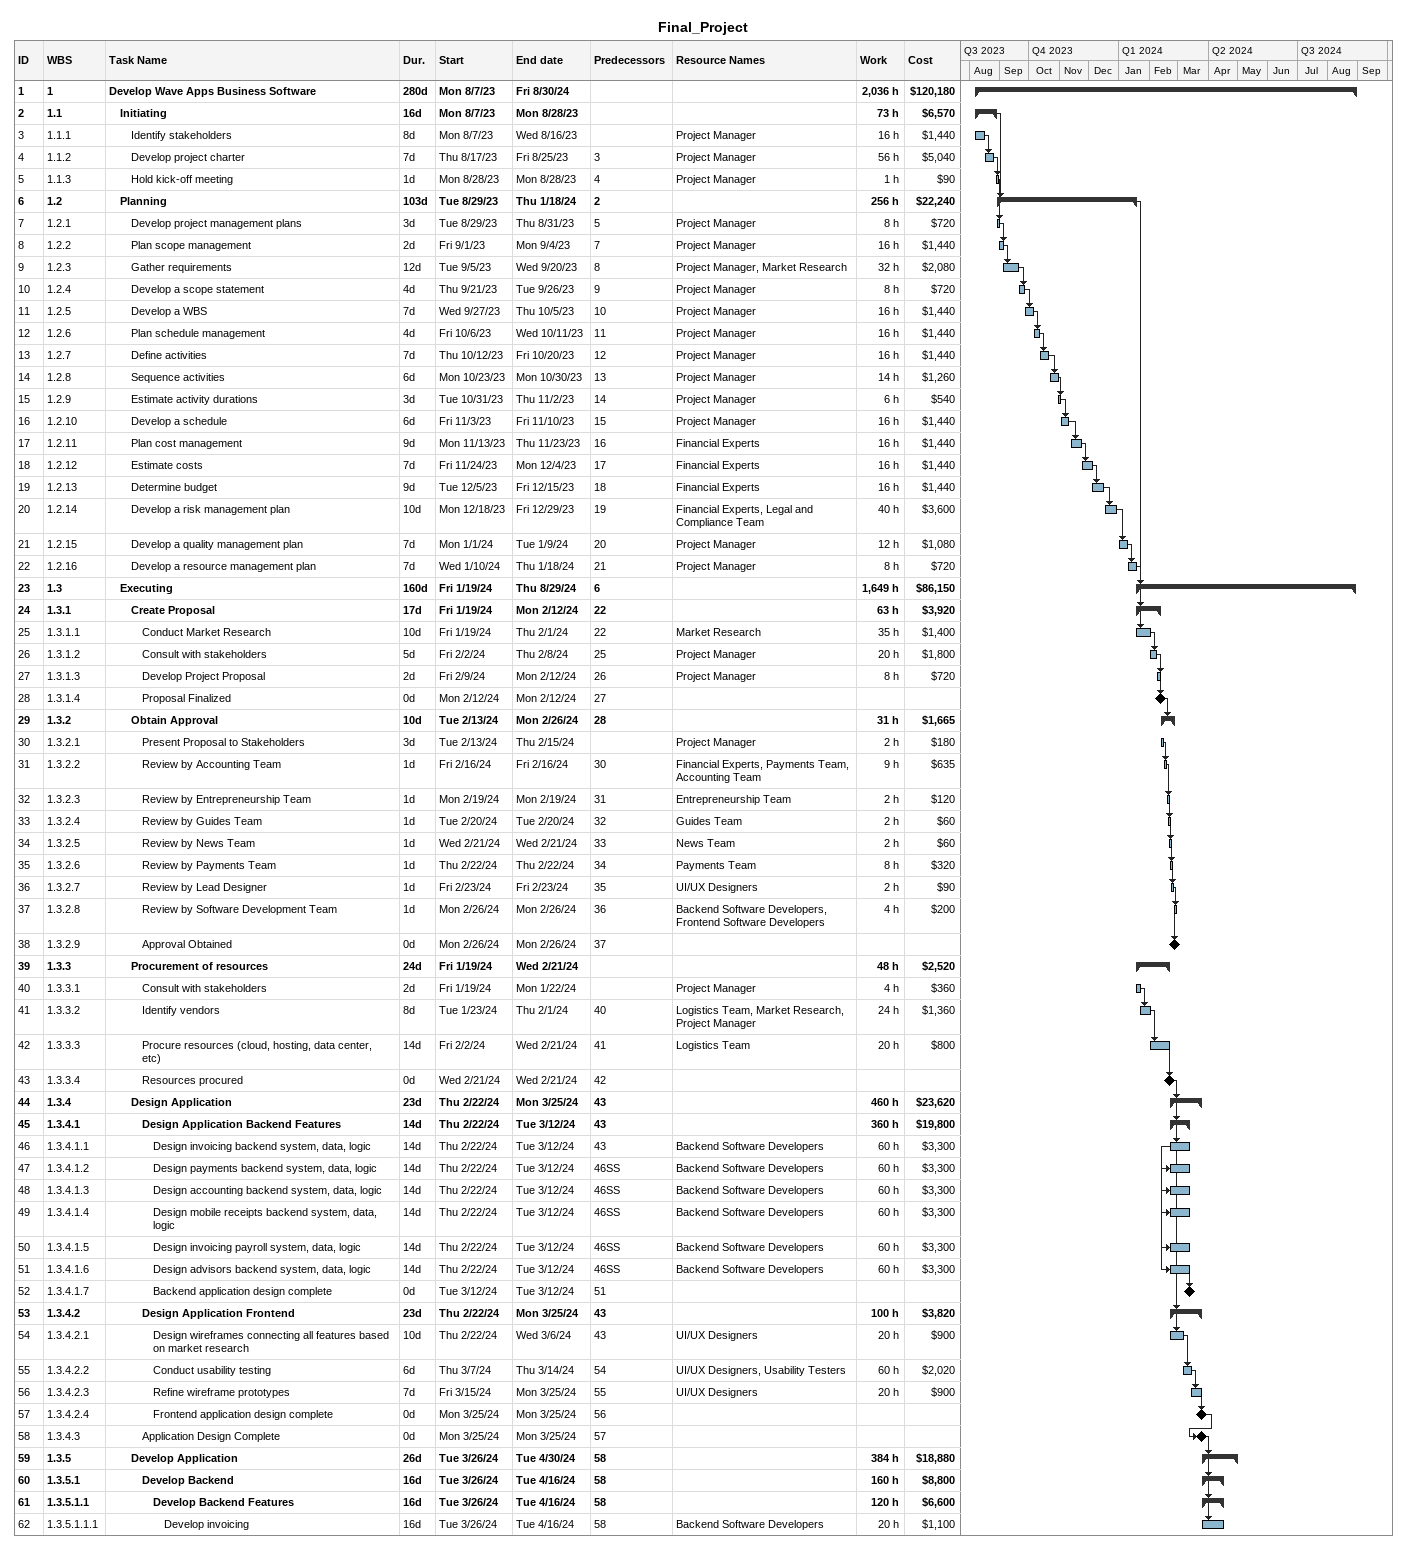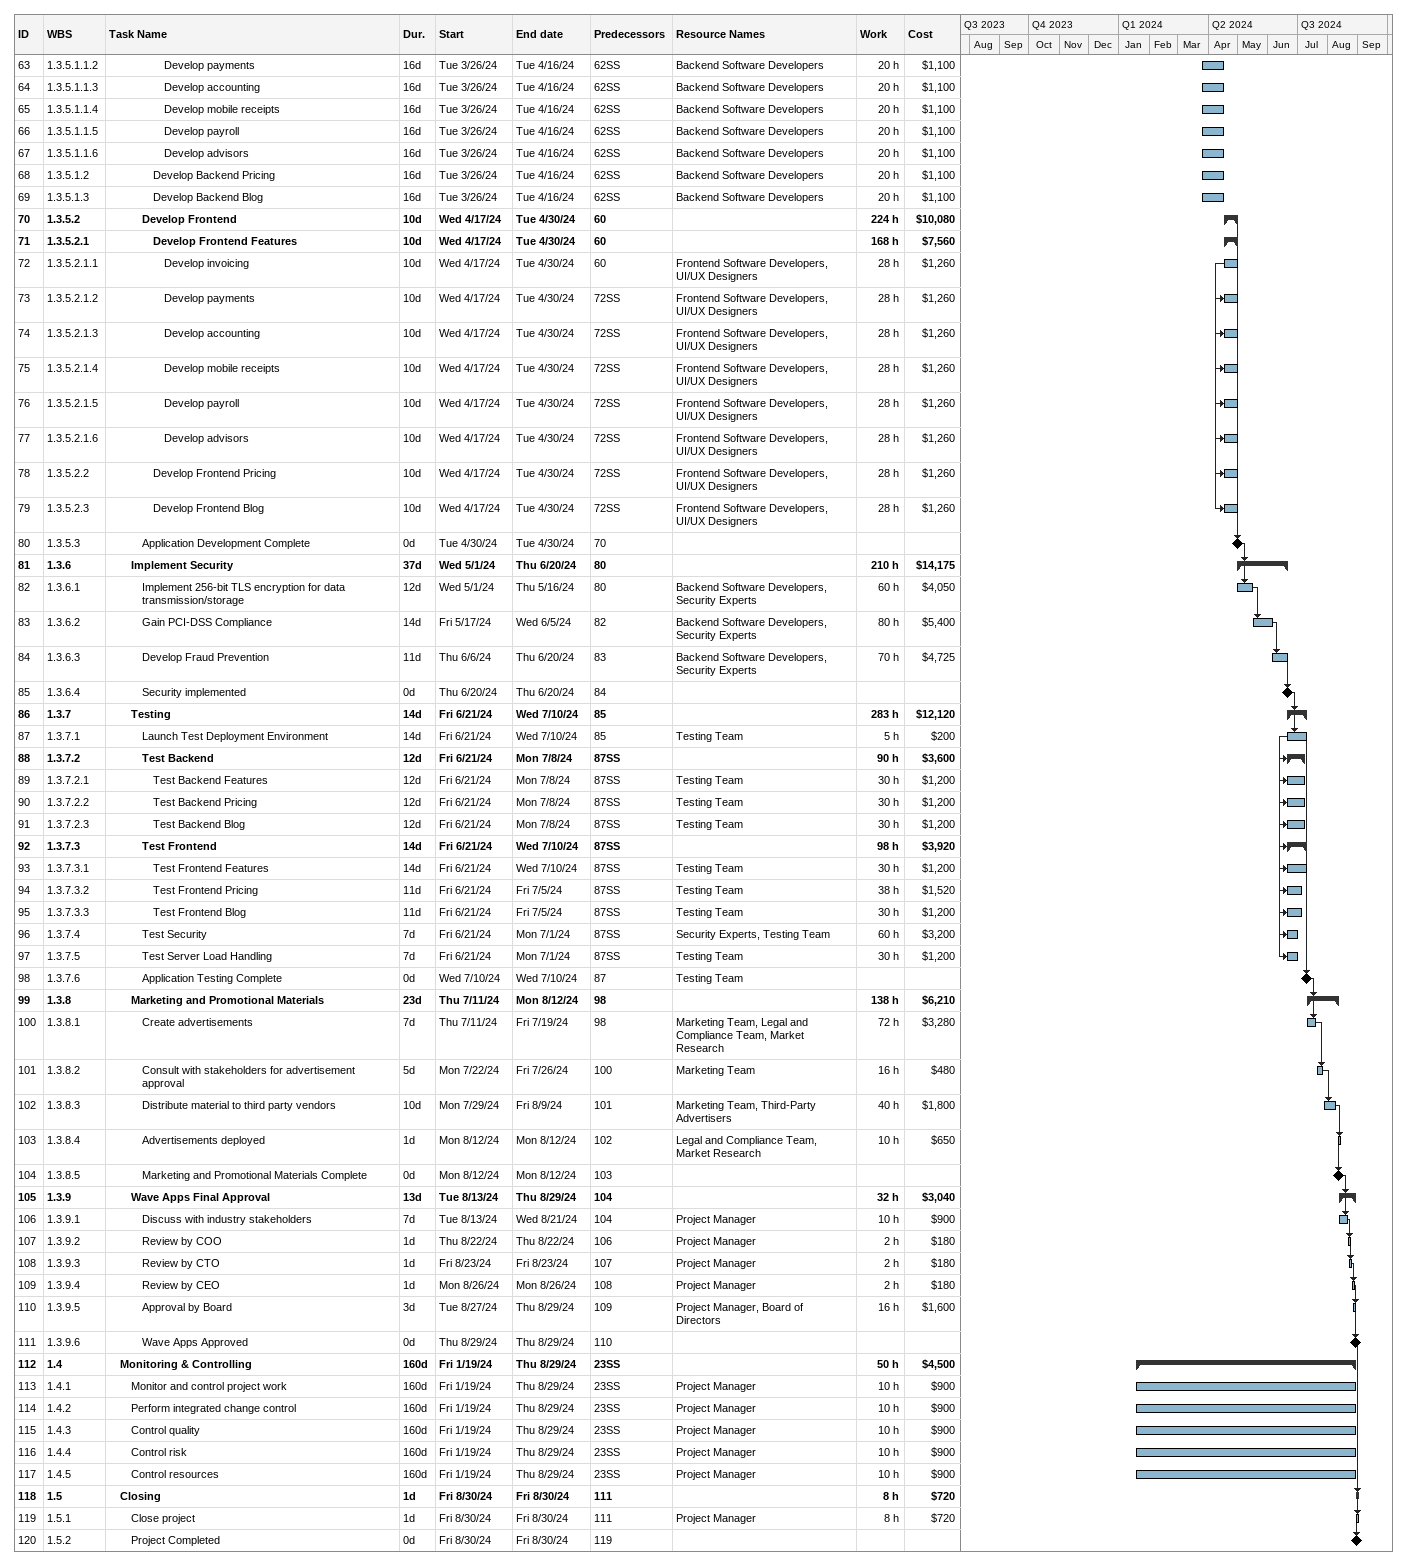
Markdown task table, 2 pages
Final_Project

| ID | WBS | Task | Duration | Start | Finish | Predecessors | Resources | Work (h) | Cost ($) |
|---|---|---|---|---|---|---|---|---|---|
| 1 | 1 | **Develop Wave Apps Business Software** | 280d | 2023-08-07 | 2024-08-30 |  |  | 2036 | 120180 |
| 2 | 1.1 | **Initiating** | 16d | 2023-08-07 | 2023-08-28 |  |  | 73 | 6570 |
| 3 | 1.1.1 | Identify stakeholders | 8d | 2023-08-07 | 2023-08-16 |  | Project Manager | 16 | 1440 |
| 4 | 1.1.2 | Develop project charter | 7d | 2023-08-17 | 2023-08-25 | 3 | Project Manager | 56 | 5040 |
| 5 | 1.1.3 | Hold kick-off meeting | 1d | 2023-08-28 | 2023-08-28 | 4 | Project Manager | 1 | 90 |
| 6 | 1.2 | **Planning** | 103d | 2023-08-29 | 2024-01-18 | 2 |  | 256 | 22240 |
| 7 | 1.2.1 | Develop project management plans | 3d | 2023-08-29 | 2023-08-31 | 5 | Project Manager | 8 | 720 |
| 8 | 1.2.2 | Plan scope management | 2d | 2023-09-01 | 2023-09-04 | 7 | Project Manager | 16 | 1440 |
| 9 | 1.2.3 | Gather requirements | 12d | 2023-09-05 | 2023-09-20 | 8 | Project Manager, Market Research | 32 | 2080 |
| 10 | 1.2.4 | Develop a scope statement | 4d | 2023-09-21 | 2023-09-26 | 9 | Project Manager | 8 | 720 |
| 11 | 1.2.5 | Develop a WBS | 7d | 2023-09-27 | 2023-10-05 | 10 | Project Manager | 16 | 1440 |
| 12 | 1.2.6 | Plan schedule management | 4d | 2023-10-06 | 2023-10-11 | 11 | Project Manager | 16 | 1440 |
| 13 | 1.2.7 | Define activities | 7d | 2023-10-12 | 2023-10-20 | 12 | Project Manager | 16 | 1440 |
| 14 | 1.2.8 | Sequence activities | 6d | 2023-10-23 | 2023-10-30 | 13 | Project Manager | 14 | 1260 |
| 15 | 1.2.9 | Estimate activity durations | 3d | 2023-10-31 | 2023-11-02 | 14 | Project Manager | 6 | 540 |
| 16 | 1.2.10 | Develop a schedule | 6d | 2023-11-03 | 2023-11-10 | 15 | Project Manager | 16 | 1440 |
| 17 | 1.2.11 | Plan cost management | 9d | 2023-11-13 | 2023-11-23 | 16 | Financial Experts | 16 | 1440 |
| 18 | 1.2.12 | Estimate costs | 7d | 2023-11-24 | 2023-12-04 | 17 | Financial Experts | 16 | 1440 |
| 19 | 1.2.13 | Determine budget | 9d | 2023-12-05 | 2023-12-15 | 18 | Financial Experts | 16 | 1440 |
| 20 | 1.2.14 | Develop a risk management plan | 10d | 2023-12-18 | 2023-12-29 | 19 | Financial Experts, Legal and Compliance Team | 40 | 3600 |
| 21 | 1.2.15 | Develop a quality management plan | 7d | 2024-01-01 | 2024-01-09 | 20 | Project Manager | 12 | 1080 |
| 22 | 1.2.16 | Develop a resource management plan | 7d | 2024-01-10 | 2024-01-18 | 21 | Project Manager | 8 | 720 |
| 23 | 1.3 | **Executing** | 160d | 2024-01-19 | 2024-08-29 | 6 |  | 1649 | 86150 |
| 24 | 1.3.1 | **Create Proposal** | 17d | 2024-01-19 | 2024-02-12 | 22 |  | 63 | 3920 |
| 25 | 1.3.1.1 | Conduct Market Research | 10d | 2024-01-19 | 2024-02-01 | 22 | Market Research | 35 | 1400 |
| 26 | 1.3.1.2 | Consult with stakeholders | 5d | 2024-02-02 | 2024-02-08 | 25 | Project Manager | 20 | 1800 |
| 27 | 1.3.1.3 | Develop Project Proposal | 2d | 2024-02-09 | 2024-02-12 | 26 | Project Manager | 8 | 720 |
| 28 | 1.3.1.4 | Proposal Finalized | 0d | 2024-02-12 | 2024-02-12 | 27 |  |  |  |
| 29 | 1.3.2 | **Obtain Approval** | 10d | 2024-02-13 | 2024-02-26 | 28 |  | 31 | 1665 |
| 30 | 1.3.2.1 | Present Proposal to Stakeholders | 3d | 2024-02-13 | 2024-02-15 |  | Project Manager | 2 | 180 |
| 31 | 1.3.2.2 | Review by Accounting Team | 1d | 2024-02-16 | 2024-02-16 | 30 | Financial Experts, Payments Team, Accounting Team | 9 | 635 |
| 32 | 1.3.2.3 | Review by Entrepreneurship Team | 1d | 2024-02-19 | 2024-02-19 | 31 | Entrepreneurship Team | 2 | 120 |
| 33 | 1.3.2.4 | Review by Guides Team | 1d | 2024-02-20 | 2024-02-20 | 32 | Guides Team | 2 | 60 |
| 34 | 1.3.2.5 | Review by News Team | 1d | 2024-02-21 | 2024-02-21 | 33 | News Team | 2 | 60 |
| 35 | 1.3.2.6 | Review by Payments Team | 1d | 2024-02-22 | 2024-02-22 | 34 | Payments Team | 8 | 320 |
| 36 | 1.3.2.7 | Review by Lead Designer | 1d | 2024-02-23 | 2024-02-23 | 35 | UI/UX Designers | 2 | 90 |
| 37 | 1.3.2.8 | Review by Software Development Team | 1d | 2024-02-26 | 2024-02-26 | 36 | Backend Software Developers, Frontend Software Developers | 4 | 200 |
| 38 | 1.3.2.9 | Approval Obtained | 0d | 2024-02-26 | 2024-02-26 | 37 |  |  |  |
| 39 | 1.3.3 | **Procurement of resources** | 24d | 2024-01-19 | 2024-02-21 |  |  | 48 | 2520 |
| 40 | 1.3.3.1 | Consult with stakeholders | 2d | 2024-01-19 | 2024-01-22 |  | Project Manager | 4 | 360 |
| 41 | 1.3.3.2 | Identify vendors | 8d | 2024-01-23 | 2024-02-01 | 40 | Logistics Team, Market Research, Project Manager | 24 | 1360 |
| 42 | 1.3.3.3 | Procure resources (cloud, hosting, data center, etc) | 14d | 2024-02-02 | 2024-02-21 | 41 | Logistics Team | 20 | 800 |
| 43 | 1.3.3.4 | Resources procured | 0d | 2024-02-21 | 2024-02-21 | 42 |  |  |  |
| 44 | 1.3.4 | **Design Application** | 23d | 2024-02-22 | 2024-03-25 | 43 |  | 460 | 23620 |
| 45 | 1.3.4.1 | **Design Application Backend Features** | 14d | 2024-02-22 | 2024-03-12 | 43 |  | 360 | 19800 |
| 46 | 1.3.4.1.1 | Design invoicing backend system, data, logic | 14d | 2024-02-22 | 2024-03-12 | 43 | Backend Software Developers | 60 | 3300 |
| 47 | 1.3.4.1.2 | Design payments backend system, data, logic | 14d | 2024-02-22 | 2024-03-12 | 46SS | Backend Software Developers | 60 | 3300 |
| 48 | 1.3.4.1.3 | Design accounting backend system, data, logic | 14d | 2024-02-22 | 2024-03-12 | 46SS | Backend Software Developers | 60 | 3300 |
| 49 | 1.3.4.1.4 | Design mobile receipts backend system, data, logic | 14d | 2024-02-22 | 2024-03-12 | 46SS | Backend Software Developers | 60 | 3300 |
| 50 | 1.3.4.1.5 | Design invoicing payroll system, data, logic | 14d | 2024-02-22 | 2024-03-12 | 46SS | Backend Software Developers | 60 | 3300 |
| 51 | 1.3.4.1.6 | Design advisors backend system, data, logic | 14d | 2024-02-22 | 2024-03-12 | 46SS | Backend Software Developers | 60 | 3300 |
| 52 | 1.3.4.1.7 | Backend application design complete | 0d | 2024-03-12 | 2024-03-12 | 51 |  |  |  |
| 53 | 1.3.4.2 | **Design Application Frontend** | 23d | 2024-02-22 | 2024-03-25 | 43 |  | 100 | 3820 |
| 54 | 1.3.4.2.1 | Design wireframes connecting all features based on market research | 10d | 2024-02-22 | 2024-03-06 | 43 | UI/UX Designers | 20 | 900 |
| 55 | 1.3.4.2.2 | Conduct usability testing | 6d | 2024-03-07 | 2024-03-14 | 54 | UI/UX Designers, Usability Testers | 60 | 2020 |
| 56 | 1.3.4.2.3 | Refine wireframe prototypes | 7d | 2024-03-15 | 2024-03-25 | 55 | UI/UX Designers | 20 | 900 |
| 57 | 1.3.4.2.4 | Frontend application design complete | 0d | 2024-03-25 | 2024-03-25 | 56 |  |  |  |
| 58 | 1.3.4.3 | Application Design Complete | 0d | 2024-03-25 | 2024-03-25 | 57 |  |  |  |
| 59 | 1.3.5 | **Develop Application** | 26d | 2024-03-26 | 2024-04-30 | 58 |  | 384 | 18880 |
| 60 | 1.3.5.1 | **Develop Backend** | 16d | 2024-03-26 | 2024-04-16 | 58 |  | 160 | 8800 |
| 61 | 1.3.5.1.1 | **Develop Backend Features** | 16d | 2024-03-26 | 2024-04-16 | 58 |  | 120 | 6600 |
| 62 | 1.3.5.1.1.1 | Develop invoicing | 16d | 2024-03-26 | 2024-04-16 | 58 | Backend Software Developers | 20 | 1100 |
| 63 | 1.3.5.1.1.2 | Develop payments | 16d | 2024-03-26 | 2024-04-16 | 62SS | Backend Software Developers | 20 | 1100 |
| 64 | 1.3.5.1.1.3 | Develop accounting | 16d | 2024-03-26 | 2024-04-16 | 62SS | Backend Software Developers | 20 | 1100 |
| 65 | 1.3.5.1.1.4 | Develop mobile receipts | 16d | 2024-03-26 | 2024-04-16 | 62SS | Backend Software Developers | 20 | 1100 |
| 66 | 1.3.5.1.1.5 | Develop payroll | 16d | 2024-03-26 | 2024-04-16 | 62SS | Backend Software Developers | 20 | 1100 |
| 67 | 1.3.5.1.1.6 | Develop advisors | 16d | 2024-03-26 | 2024-04-16 | 62SS | Backend Software Developers | 20 | 1100 |
| 68 | 1.3.5.1.2 | Develop Backend Pricing | 16d | 2024-03-26 | 2024-04-16 | 62SS | Backend Software Developers | 20 | 1100 |
| 69 | 1.3.5.1.3 | Develop Backend Blog | 16d | 2024-03-26 | 2024-04-16 | 62SS | Backend Software Developers | 20 | 1100 |
| 70 | 1.3.5.2 | **Develop Frontend** | 10d | 2024-04-17 | 2024-04-30 | 60 |  | 224 | 10080 |
| 71 | 1.3.5.2.1 | **Develop Frontend Features** | 10d | 2024-04-17 | 2024-04-30 | 60 |  | 168 | 7560 |
| 72 | 1.3.5.2.1.1 | Develop invoicing | 10d | 2024-04-17 | 2024-04-30 | 60 | Frontend Software Developers, UI/UX Designers | 28 | 1260 |
| 73 | 1.3.5.2.1.2 | Develop payments | 10d | 2024-04-17 | 2024-04-30 | 72SS | Frontend Software Developers, UI/UX Designers | 28 | 1260 |
| 74 | 1.3.5.2.1.3 | Develop accounting | 10d | 2024-04-17 | 2024-04-30 | 72SS | Frontend Software Developers, UI/UX Designers | 28 | 1260 |
| 75 | 1.3.5.2.1.4 | Develop mobile receipts | 10d | 2024-04-17 | 2024-04-30 | 72SS | Frontend Software Developers, UI/UX Designers | 28 | 1260 |
| 76 | 1.3.5.2.1.5 | Develop payroll | 10d | 2024-04-17 | 2024-04-30 | 72SS | Frontend Software Developers, UI/UX Designers | 28 | 1260 |
| 77 | 1.3.5.2.1.6 | Develop advisors | 10d | 2024-04-17 | 2024-04-30 | 72SS | Frontend Software Developers, UI/UX Designers | 28 | 1260 |
| 78 | 1.3.5.2.2 | Develop Frontend Pricing | 10d | 2024-04-17 | 2024-04-30 | 72SS | Frontend Software Developers, UI/UX Designers | 28 | 1260 |
| 79 | 1.3.5.2.3 | Develop Frontend Blog | 10d | 2024-04-17 | 2024-04-30 | 72SS | Frontend Software Developers, UI/UX Designers | 28 | 1260 |
| 80 | 1.3.5.3 | Application Development Complete | 0d | 2024-04-30 | 2024-04-30 | 70 |  |  |  |
| 81 | 1.3.6 | **Implement Security** | 37d | 2024-05-01 | 2024-06-20 | 80 |  | 210 | 14175 |
| 82 | 1.3.6.1 | Implement 256-bit TLS encryption for data transmission/storage | 12d | 2024-05-01 | 2024-05-16 | 80 | Backend Software Developers, Security Experts | 60 | 4050 |
| 83 | 1.3.6.2 | Gain PCI-DSS Compliance | 14d | 2024-05-17 | 2024-06-05 | 82 | Backend Software Developers, Security Experts | 80 | 5400 |
| 84 | 1.3.6.3 | Develop Fraud Prevention | 11d | 2024-06-06 | 2024-06-20 | 83 | Backend Software Developers, Security Experts | 70 | 4725 |
| 85 | 1.3.6.4 | Security implemented | 0d | 2024-06-20 | 2024-06-20 | 84 |  |  |  |
| 86 | 1.3.7 | **Testing** | 14d | 2024-06-21 | 2024-07-10 | 85 |  | 283 | 12120 |
| 87 | 1.3.7.1 | Launch Test Deployment Environment | 14d | 2024-06-21 | 2024-07-10 | 85 | Testing Team | 5 | 200 |
| 88 | 1.3.7.2 | **Test Backend** | 12d | 2024-06-21 | 2024-07-08 | 87SS |  | 90 | 3600 |
| 89 | 1.3.7.2.1 | Test Backend Features | 12d | 2024-06-21 | 2024-07-08 | 87SS | Testing Team | 30 | 1200 |
| 90 | 1.3.7.2.2 | Test Backend Pricing | 12d | 2024-06-21 | 2024-07-08 | 87SS | Testing Team | 30 | 1200 |
| 91 | 1.3.7.2.3 | Test Backend Blog | 12d | 2024-06-21 | 2024-07-08 | 87SS | Testing Team | 30 | 1200 |
| 92 | 1.3.7.3 | **Test Frontend** | 14d | 2024-06-21 | 2024-07-10 | 87SS |  | 98 | 3920 |
| 93 | 1.3.7.3.1 | Test Frontend Features | 14d | 2024-06-21 | 2024-07-10 | 87SS | Testing Team | 30 | 1200 |
| 94 | 1.3.7.3.2 | Test Frontend Pricing | 11d | 2024-06-21 | 2024-07-05 | 87SS | Testing Team | 38 | 1520 |
| 95 | 1.3.7.3.3 | Test Frontend Blog | 11d | 2024-06-21 | 2024-07-05 | 87SS | Testing Team | 30 | 1200 |
| 96 | 1.3.7.4 | Test Security | 7d | 2024-06-21 | 2024-07-01 | 87SS | Security Experts, Testing Team | 60 | 3200 |
| 97 | 1.3.7.5 | Test Server Load Handling | 7d | 2024-06-21 | 2024-07-01 | 87SS | Testing Team | 30 | 1200 |
| 98 | 1.3.7.6 | Application Testing Complete | 0d | 2024-07-10 | 2024-07-10 | 87 | Testing Team |  |  |
| 99 | 1.3.8 | **Marketing and Promotional Materials** | 23d | 2024-07-11 | 2024-08-12 | 98 |  | 138 | 6210 |
| 100 | 1.3.8.1 | Create advertisements | 7d | 2024-07-11 | 2024-07-19 | 98 | Marketing Team, Legal and Compliance Team, Market Research | 72 | 3280 |
| 101 | 1.3.8.2 | Consult with stakeholders for advertisement approval | 5d | 2024-07-22 | 2024-07-26 | 100 | Marketing Team | 16 | 480 |
| 102 | 1.3.8.3 | Distribute material to third party vendors | 10d | 2024-07-29 | 2024-08-09 | 101 | Marketing Team, Third-Party Advertisers | 40 | 1800 |
| 103 | 1.3.8.4 | Advertisements deployed | 1d | 2024-08-12 | 2024-08-12 | 102 | Legal and Compliance Team, Market Research | 10 | 650 |
| 104 | 1.3.8.5 | Marketing and Promotional Materials Complete | 0d | 2024-08-12 | 2024-08-12 | 103 |  |  |  |
| 105 | 1.3.9 | **Wave Apps Final Approval** | 13d | 2024-08-13 | 2024-08-29 | 104 |  | 32 | 3040 |
| 106 | 1.3.9.1 | Discuss with industry stakeholders | 7d | 2024-08-13 | 2024-08-21 | 104 | Project Manager | 10 | 900 |
| 107 | 1.3.9.2 | Review by COO | 1d | 2024-08-22 | 2024-08-22 | 106 | Project Manager | 2 | 180 |
| 108 | 1.3.9.3 | Review by CTO | 1d | 2024-08-23 | 2024-08-23 | 107 | Project Manager | 2 | 180 |
| 109 | 1.3.9.4 | Review by CEO | 1d | 2024-08-26 | 2024-08-26 | 108 | Project Manager | 2 | 180 |
| 110 | 1.3.9.5 | Approval by Board | 3d | 2024-08-27 | 2024-08-29 | 109 | Project Manager, Board of Directors | 16 | 1600 |
| 111 | 1.3.9.6 | Wave Apps Approved | 0d | 2024-08-29 | 2024-08-29 | 110 |  |  |  |
| 112 | 1.4 | **Monitoring & Controlling** | 160d | 2024-01-19 | 2024-08-29 | 23SS |  | 50 | 4500 |
| 113 | 1.4.1 | Monitor and control project work | 160d | 2024-01-19 | 2024-08-29 | 23SS | Project Manager | 10 | 900 |
| 114 | 1.4.2 | Perform integrated change control | 160d | 2024-01-19 | 2024-08-29 | 23SS | Project Manager | 10 | 900 |
| 115 | 1.4.3 | Control quality | 160d | 2024-01-19 | 2024-08-29 | 23SS | Project Manager | 10 | 900 |
| 116 | 1.4.4 | Control risk | 160d | 2024-01-19 | 2024-08-29 | 23SS | Project Manager | 10 | 900 |
| 117 | 1.4.5 | Control resources | 160d | 2024-01-19 | 2024-08-29 | 23SS | Project Manager | 10 | 900 |
| 118 | 1.5 | **Closing** | 1d | 2024-08-30 | 2024-08-30 | 111 |  | 8 | 720 |
| 119 | 1.5.1 | Close project | 1d | 2024-08-30 | 2024-08-30 | 111 | Project Manager | 8 | 720 |
| 120 | 1.5.2 | Project Completed | 0d | 2024-08-30 | 2024-08-30 | 119 |  |  |  |
